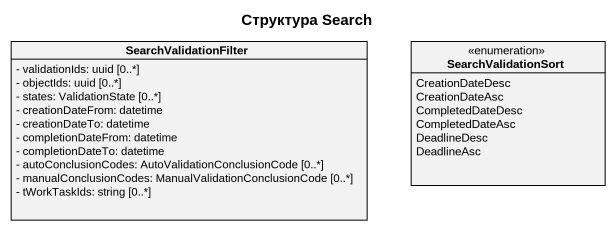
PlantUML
@startuml
title Структура Search
hide circle
hide empty members
skinparam classAttributeIconSize 0
class SearchValidationFilter {
  - validationIds: uuid [0..*]
  - objectIds: uuid [0..*]
  - states: ValidationState [0..*]
  - creationDateFrom: datetime
  - creationDateTo: datetime
  - completionDateFrom: datetime
  - completionDateTo: datetime
  - autoConclusionCodes: AutoValidationConclusionCode [0..*]
  - manualConclusionCodes: ManualValidationConclusionCode [0..*]
  - tWorkTaskIds: string [0..*]
}
enum SearchValidationSort {
  CreationDateDesc
  CreationDateAsc
  CompletedDateDesc
  CompletedDateAsc
  DeadlineDesc
  DeadlineAsc
}
@enduml
